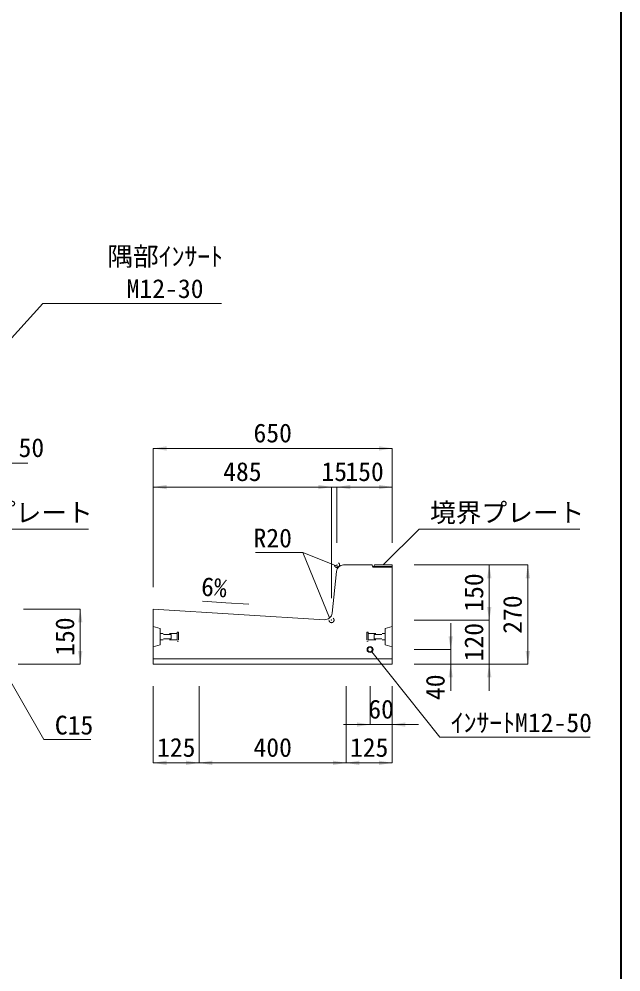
# Model space of a CAD drawing. Units: millimetres at full size. Extents: x 15766 to 83153, y 33859 to 66135.
# Drawn here: x 22244 to 23882, y 39185 to 41776 of the extents above; entities that cross this region are included whole.
import ezdxf
from ezdxf.enums import TextEntityAlignment as Align

# ---------------------------------------------------------------- set-up
doc = ezdxf.new("R2010")
doc.units = ezdxf.units.MM
doc.header["$LTSCALE"] = 28
doc.header["$PDMODE"] = 32
doc.header["$PDSIZE"] = 14
doc.linetypes.add('USER2', pattern=[1.35, 0.75, -0.6])
for name, color, linetype, lineweight in [('PL', 6, 'Continuous', 9), ('インサート', 3, 'USER2', 5), ('作業エリア', 11, 'USER2', 9), ('図枠', 7, 'Continuous', 5), ('寸法線', 7, 'Continuous', 13), ('引出線', 4, 'Continuous', 13), ('本体', 2, 'Continuous', 13), ('補助線', 8, 'Continuous', 13)]:
    doc.layers.add(name, color=color, linetype=linetype, lineweight=lineweight)
doc.styles.add('ＭＳ ゴシック', font='')
doc.styles.get('ＭＳ ゴシック').set_extended_font_data('MS Gothic')

# ---------------------------------------------------------------- blocks, each defined once
blk = doc.blocks.new('filled_arrow')
at = {"color": 0, "linetype": 'Continuous', "lineweight": -2}
blk.add_solid([(7.5, 1.25), (0, 0), (7.5, -1.25)], dxfattribs=at)

msp = doc.modelspace()

# ---------------------------------------------------------------- hatches: boundary and pattern name
at = {"layer": '引出線'}
msp.add_hatch(color=256, dxfattribs=at).paths.add_polyline_path([(23113.76, 40286.48), (23112.72, 40287.11), (23112.57, 40286.74)])

# ---------------------------------------------------------------- linework, layer by layer
at = {"layer": 'PL', "lineweight": 13}
for p, q in [((23211.08, 40291.65), (23209.08, 40287.65)), ((23209.08, 40287.65), (23259.08, 40287.65)), ((23259.08, 40291.65), (23211.08, 40291.65)), ((23259.08, 40287.65), (23259.08, 40291.65))]:
    msp.add_line(p, q, dxfattribs=at)
at = {"layer": 'インサート'}
for p, q in [((22674.08, 40104.9), (22628.08, 40104.9)), ((22628.08, 40104.9), (22628.08, 40088.4)), ((22658.08, 40102.65), (22628.08, 40102.65)), ((22658.08, 40090.65), (22628.08, 40090.65)), ((22658.08, 40102.65), (22658.08, 40090.65)), ((22678.08, 40108.65), (22674.08, 40108.65)), ((22674.08, 40108.65), (22674.08, 40084.65)), ((22678.08, 40108.65), (22678.08, 40084.65)), ((23190.08, 40108.65), (23194.08, 40108.65)), ((23190.08, 40108.65), (23190.08, 40084.65)), ((23194.08, 40108.65), (23194.08, 40084.65)), ((23194.08, 40104.9), (23240.08, 40104.9)), ((23210.08, 40102.65), (23240.08, 40102.65)), ((23210.08, 40102.65), (23210.08, 40090.65)), ((23210.08, 40090.65), (23240.08, 40090.65)), ((23240.08, 40104.9), (23240.08, 40088.4)), ((22674.08, 40088.4), (22628.08, 40088.4)), ((22678.08, 40084.65), (22674.08, 40084.65)), ((23190.08, 40084.65), (23194.08, 40084.65)), ((23194.08, 40088.4), (23240.08, 40088.4))]:
    msp.add_line(p, q, dxfattribs=at)
at = {"layer": 'インサート', "linetype": 'Continuous'}
for radius in [8.25, 6]:
    msp.add_circle((23199.08, 40061.65), radius, dxfattribs=at)
at = {"layer": '作業エリア'}
for p in [(23109.08, 40291.65), (23094.08, 40141.65)]:
    msp.add_point(p, dxfattribs=at)
at = {"layer": '図枠', "lineweight": 40}
msp.add_line((23881.86, 45282.47), (23881.86, 36972.47), dxfattribs=at)
at = {"layer": '寸法線'}
for p, q in [((22609.08, 40608.54), (23259.08, 40608.54)), ((22609.08, 40231.65), (22609.08, 40608.54)), ((23259.08, 40351.65), (23259.08, 40608.54)), ((22074.1, 40568.73), (22268.1, 40568.73)), ((22609.08, 40503.54), (23094.08, 40503.54)), ((22609.08, 40231.65), (22609.08, 40503.54)), ((23022.08, 40503.54), (23181.08, 40503.54)), ((23094.08, 40201.65), (23094.08, 40503.54)), ((23094.08, 40201.65), (23094.08, 40503.54)), ((23109.08, 40351.65), (23109.08, 40503.54)), ((23109.08, 40503.54), (23259.08, 40503.54)), ((23109.08, 40351.65), (23109.08, 40503.54)), ((23259.08, 40351.65), (23259.08, 40503.54)), ((23319.08, 40291.65), (23523.45, 40291.65)), ((23319.08, 40291.65), (23628.45, 40291.65)), ((23523.45, 40141.65), (23523.45, 40291.65)), ((23628.45, 40021.65), (23628.45, 40291.65)), ((23523.45, 39949.65), (23523.45, 40213.65)), ((22256.1, 40171.65), (22410.32, 40171.65)), ((22410.32, 40021.65), (22410.32, 40171.65)), ((23319.08, 40141.65), (23523.45, 40141.65)), ((23319.08, 40141.65), (23523.45, 40141.65)), ((23418.45, 39949.65), (23418.45, 40133.65)), ((23319.08, 40061.65), (23418.45, 40061.65)), ((22241.1, 40021.65), (22410.32, 40021.65)), ((23319.08, 40021.65), (23418.45, 40021.65)), ((23319.08, 40021.65), (23523.45, 40021.65)), ((23319.08, 40021.65), (23628.45, 40021.65)), ((22609.08, 39961.65), (22609.08, 39753.45)), ((22734.08, 39961.65), (22734.08, 39753.45)), ((22734.08, 39961.65), (22734.08, 39753.45)), ((23134.08, 39961.65), (23134.08, 39753.45)), ((23134.08, 39961.65), (23134.08, 39753.45)), ((23199.08, 39961.65), (23199.08, 39857.55)), ((23259.08, 39961.65), (23259.08, 39857.55)), ((23259.08, 39961.65), (23259.08, 39753.45)), ((23331.08, 39857.55), (23127.08, 39857.55)), ((22734.08, 39753.45), (22609.08, 39753.45)), ((23134.08, 39753.45), (22734.08, 39753.45)), ((23259.08, 39753.45), (23134.08, 39753.45))]:
    msp.add_line(p, q, dxfattribs=at)
at = {"layer": '引出線'}
msp.add_line((23113.76, 40286.48), (23016.45, 40325.74), dxfattribs=at)
for points in [[(22146.1, 40824.44), (22308.37, 41002.32), (22458.37, 41002.32), (22794.55, 41002.32)], [(21897.36, 40291.65), (21994.74, 40389.02), (22432.34, 40389.02)], [(23235.08, 40291.65), (23332.45, 40389.02), (23770.05, 40389.02)], [(23089.05, 40147.56), (23016.45, 40325.74), (22887.22, 40325.74)], [(22869.42, 40185.14), (22806.85, 40189.01), (22742.83, 40192.97)], [(23204.22, 40055.2), (23388.86, 39823.45), (23798.51, 39823.45)], [(22188.6, 40029.15), (22311.15, 39816.89), (22439.55, 39816.89)]]:
    msp.add_lwpolyline(points, dxfattribs=at)
msp.add_lwpolyline([(23113.76, 40286.48), (23112.72, 40287.11), (23112.57, 40286.74)], close=True, dxfattribs=at)
at = {"layer": '本体'}
for p, q in [((23107.28, 40273.64), (23095.99, 40160.81)), ((23127.18, 40291.65), (23204.58, 40291.65)), ((23204.58, 40291.65), (23206.08, 40287.15)), ((23206.08, 40287.15), (23259.08, 40287.15)), ((23259.08, 40287.15), (23259.08, 40021.65)), ((22609.08, 40171.65), (22609.08, 40021.65)), ((22609.08, 40171.65), (23074.86, 40142.84)), ((22609.08, 40021.65), (23259.08, 40021.65))]:
    msp.add_line(p, q, dxfattribs=at)
at = {"layer": '本体', "lineweight": 9}
for p, q in [((22609.08, 40124.15), (22628.08, 40119.15)), ((22628.08, 40119.15), (22628.08, 40074.15)), ((23259.08, 40124.15), (23240.08, 40119.15)), ((23240.08, 40119.15), (23240.08, 40074.15)), ((22609.08, 40069.15), (22628.08, 40074.15)), ((23259.08, 40069.15), (23240.08, 40074.15))]:
    msp.add_line(p, q, dxfattribs=at)
at = {"layer": '本体', "lineweight": 5}
msp.add_line((22609.08, 40036.65), (23259.08, 40036.65), dxfattribs=at)
at = {"layer": '本体'}
for centre, start, end in [((23127.18, 40271.65), 90, 174.28941), ((23076.09, 40162.8), 266.46044, 354.28941)]:
    msp.add_arc(centre, 20, start, end, dxfattribs=at)
at = {"layer": '補助線'}
for p, q in [((23206.08, 40287.15), (23206.58, 40285.65)), ((23206.58, 40285.65), (23259.08, 40285.65))]:
    msp.add_line(p, q, dxfattribs=at)

# ---------------------------------------------------------------- block references
at = {"layer": '寸法線', "xscale": 4.8, "yscale": 4.8}
for p in [(22609.08, 40608.54), (22609.08, 40503.54), (23109.08, 40503.54), (23109.08, 40503.54), (23259.08, 39857.55), (22609.08, 39753.45), (22734.08, 39753.45), (23134.08, 39753.45)]:
    msp.add_blockref('filled_arrow', p, dxfattribs=at)
for p, rotation in [((23259.08, 40608.54), 180), ((23094.08, 40503.54), 180), ((23094.08, 40503.54), 180), ((23259.08, 40503.54), 180), ((23523.45, 40291.65), 270), ((23628.45, 40291.65), 270), ((22410.32, 40171.65), 270), ((23523.45, 40141.65), 90), ((23523.45, 40141.65), 90), ((23418.45, 40061.65), 90), ((22410.32, 40021.65), 90), ((23628.45, 40021.65), 90), ((23418.45, 40021.65), 270), ((23523.45, 40021.65), 270), ((23199.08, 39857.55), 180), ((22734.08, 39753.45), 180), ((23134.08, 39753.45), 180), ((23259.08, 39753.45), 180)]:
    msp.add_blockref('filled_arrow', p, dxfattribs=dict(at, rotation=rotation))
at = {"layer": '引出線'}
for p, xscale, yscale, rotation in [((23235.08, 40291.65), 0.16, 0.16, 45), ((22869.42, 40185.14), 0.133, 0.133, 176.5), ((23089.05, 40147.56), 0.16, 0.16, 112.2), ((23204.22, 40055.2), 0.16, 0.16, 308.5)]:
    msp.add_blockref('filled_arrow', p, dxfattribs=dict(at, xscale=xscale, yscale=yscale, rotation=rotation))

# ---------------------------------------------------------------- texts
at = {"layer": '寸法線', "style": 'ＭＳ ゴシック'}
for s, p in [('650', (22934.08, 40650.54)), ('50', (22277.31, 40610.73)), ('485', (22851.58, 40545.54)), ('15', (23101.58, 40545.54)), ('150', (23184.08, 40545.54)), ('60', (23229.08, 39899.55)), ('125', (22671.58, 39795.45)), ('400', (22934.08, 39795.45)), ('125', (23196.58, 39795.45))]:
    msp.add_text(s, height=51.27, dxfattribs=at).set_placement(p, align=Align.MIDDLE_CENTER)
for s, p in [('150', (23481.45, 40216.65)), ('270', (23586.45, 40156.65)), ('150', (22368.32, 40096.65)), ('120', (23481.45, 40081.65)), ('40', (23376.45, 39959.07))]:
    msp.add_text(s, height=51.27, rotation=90, dxfattribs=at).set_placement(p, align=Align.MIDDLE_CENTER)
at = {"layer": '引出線', "style": 'ＭＳ ゴシック'}
for s, p in [('隅部ｲﾝｻｰﾄ', (22484.12, 41089.93)), ('M12-30', (22536.57, 41002.18))]:
    msp.add_text(s, height=51.27, dxfattribs=at).set_placement(p, align=Align.BOTTOM_LEFT)
for s, p in [('境界プレート', (22024.74, 40459.58)), ('境界プレート', (23362.45, 40459.58)), ('ｲﾝｻｰﾄM12-50', (23418.86, 39888.25)), ('C15', (22341.15, 39881.69))]:
    msp.add_text(s, height=51.27, dxfattribs=at).set_placement(p, align=Align.TOP_LEFT)
msp.add_text('R20', height=51.27, dxfattribs=at).set_placement((22986.45, 40390.54), align=Align.TOP_RIGHT)
msp.add_text('6%', height=51.27, rotation=356.46, dxfattribs=at).set_placement((22810.92, 40254.78), align=Align.TOP_RIGHT)

doc.saveas('drawing.dxf')
